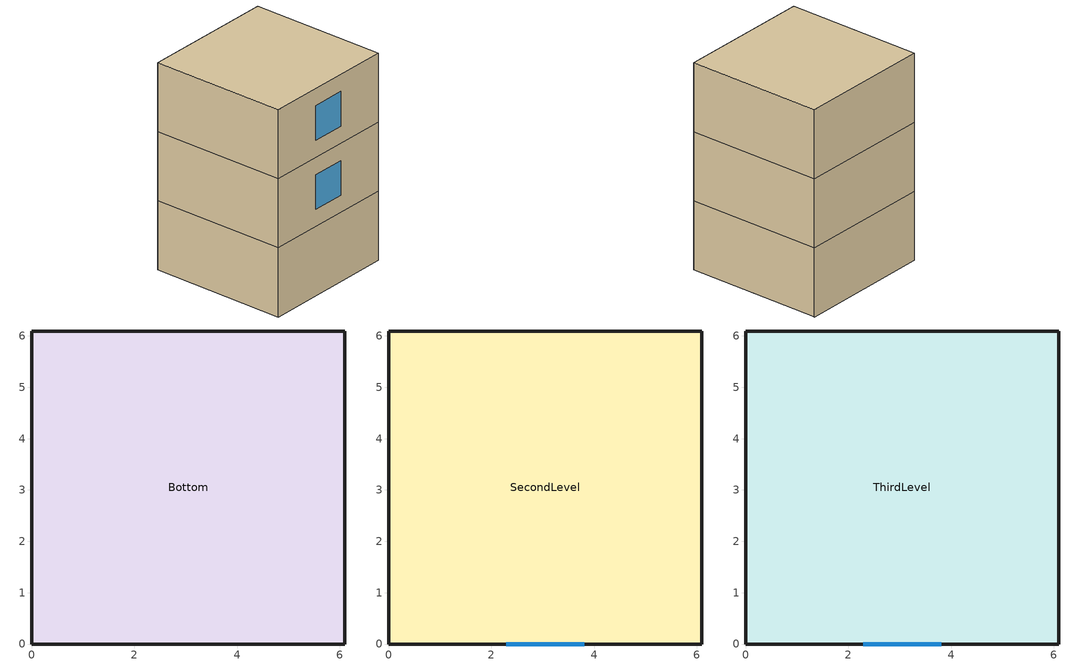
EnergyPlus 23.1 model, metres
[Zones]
Bottom
 floor adiabatic (Light Floor): 0,0 0,6.1 6.1,6.1 6.1,0 z0
 wall outside (Light Exterior Wall): 0,0 6.1,0 6.1,6.1 0,6.1 0,0 z0:3.05
SecondLevel
 floor to Bottom (IRTSurface): 0,6.1 6.1,6.1 6.1,0 0,0 z3.05
 wall outside (Light Exterior Wall): 0,0 6.1,0 6.1,6.1 0,6.1 0,0 z3.05:6.1
 window (SinglePaneWindow): 2.29,0 3.81,0 z3.81:5.33
ThirdLevel
 floor to SecondLevel (IRTSurface): 0,0 0,6.1 6.1,6.1 6.1,0 z6.1
 wall outside (Light Exterior Wall): 0,0 6.1,0 6.1,6.1 0,6.1 0,0 z6.1:9.14
 wall outside (Light Roof/Ceiling): 0,0 6.1,0 6.1,6.1 0,6.1 z9.14
 window (SinglePaneWindow): 2.29,0 3.81,0 z6.86:8.38
[Building]
Urbana             Load Calc: North Axis {deg}=0; Terrain=Suburbs; Loads Convergence Tolerance Value {W}=0.03; Temperature Convergence Tolerance Value {deltaC}=0.3; Solar Distribution=FullExterior; Maximum Number of Warmup Days=25; Minimum Number of Warmup Days=6
[Site:Location]
Urbana: Latitude {deg}=40; Longitude {deg}=-88; Time Zone {hr}=-6; Elevation {m}=0.3048
[SizingPeriod:DesignDay] Day of Month=21; Humidity Condition Type=Wetbulb; Barometric Pressure {Pa}=98592; Rain Indicator=No; Snow Indicator=No; Daylight Saving Time Indicator=No; Solar Model Indicator=ASHRAEClearSky
Name | Month | Day Type | Maximum Dry-Bulb Temperature {C} | Daily Dry-Bulb Temperature Range {deltaC} | Wetbulb or DewPoint at Maximum Dry-Bulb {C} | Wind Speed {m/s} | Wind Direction {deg} | Sky Clearness
CHAMPAIGN_URBANA Ann Htg Wind 99% Condns WS=>MCDB | 1 | WinterDesignDay | -0.4 | 0 | -0.4 | 12.8 | 280 | 0
CHAMPAIGN_URBANA Ann Clg .4% Condns DB=>MWB | 7 | SummerDesignDay | 33.9 | 10.8 | 25 | 5.2 | 240 | 1
[Site:GroundTemperature:BuildingSurface]
20, 20, 20, 20, 20, 20, 20, 20, 20, 20, 20, 20
[Material:InfraredTransparent]
IRTMaterial1
[WindowMaterial:Glazing]
CLEAR 6MM: Optical Data Type=SpectralAverage; Thickness {m}=0.006; Solar Transmittance at Normal Incidence=0.775; Front Side Solar Reflectance at Normal Incidence=0.071; Back Side Solar Reflectance at Normal Incidence=0.071; Visible Transmittance at Normal Incidence=0.881; Front Side Visible Reflectance at Normal Incidence=0.08; Back Side Visible Reflectance at Normal Incidence=0.08; Infrared Transmittance at Normal Incidence=0; Front Side Infrared Hemispherical Emissivity=0.84; Back Side Infrared Hemispherical Emissivity=0.84; Conductivity {W/m-K}=0.9
[Material]
Name | Roughness | Thickness {m} | Conductivity {W/m-K} | Density {kg/m3} | Specific Heat {J/kg-K}
F08 Metal surface | Smooth | 0.0008 | 45.28 | 7824 | 500
I02 50mm insulation board | MediumRough | 0.0508 | 0.03 | 43 | 1210
G01a 19mm gypsum board | MediumSmooth | 0.019 | 0.16 | 800 | 1090
M11 100mm lightweight concrete | MediumRough | 0.1016 | 0.53 | 1280 | 840
F16 Acoustic tile | MediumSmooth | 0.0191 | 0.06 | 368 | 590
[Material:AirGap]
Name | Thermal Resistance {m2-K/W}
F04 Wall air space resistance | 0.15
F05 Ceiling air space resistance | 0.18
[Construction]
IRTSurface: IRTMaterial1
SinglePaneWindow: CLEAR 6MM
Light Exterior Wall: F08 Metal surface, I02 50mm insulation board, F04 Wall air space resistance, G01a 19mm gypsum board
Light Roof/Ceiling: M11 100mm lightweight concrete, F05 Ceiling air space resistance, F16 Acoustic tile
Light Partitions: G01a 19mm gypsum board, F04 Wall air space resistance, G01a 19mm gypsum board
Light Floor: F16 Acoustic tile, F05 Ceiling air space resistance, M11 100mm lightweight concrete
[Zone] Type=1; Multiplier=1; Ceiling Height {m}=3.048; Volume {m3}=0
Bottom; SecondLevel; ThirdLevel
[InternalMass] Construction=Light Partitions; Surface Area {m2}=4.645
Name | Zone or ZoneList
Bottom:PartitionIntMass1; Bottom:PartitionIntMass2 | Bottom
SecondLevel:IntMass1; SecondLevel:IntMass2 | SecondLevel
ThirdLevel:IntMass1; ThirdLevel:IntMass2 | ThirdLevel
[Zone equipment]
Bottom: Bottom-Air
SecondLevel: SecondLevel-Air
ThirdLevel: ThirdLevel-Air
[ZoneHVAC:IdealLoadsAirSystem] Maximum Heating Supply Air Temperature {C}=35; Minimum Cooling Supply Air Temperature {C}=12.77778; Maximum Heating Supply Air Humidity Ratio {kgWater/kgDryAir}=0.00826364; Minimum Cooling Supply Air Humidity Ratio {kgWater/kgDryAir}=0.00826364; Heating Limit=NoLimit; Maximum Heating Air Flow Rate {m3/s}=0; Cooling Limit=NoLimit; Maximum Cooling Air Flow Rate {m3/s}=0; Dehumidification Control Type=ConstantSupplyHumidityRatio; Humidification Control Type=ConstantSupplyHumidityRatio
Bottom-Air; SecondLevel-Air; ThirdLevel-Air
[ZoneControl:Thermostat]
Name | Zone or ZoneList | Control Type Schedule | Control 1 | Control 2
Bottom-Thermostat | Bottom | Bottom-Control Sched | Bottom-Heating Setpoint with SB | Bottom-Cooling Setpoint with SB
SecondLevel-Thermostat | SecondLevel | SecondLevel-Control Sched | SecondLevel-Cooling Setpoint with SB | SecondLevel-Heating Setpoint with SB
ThirdLevel-Thermostat | ThirdLevel | ThirdLevel-Control Sched | ThirdLevel-Cooling Setpoint with SB | ThirdLevel-Heating Setpoint with SB
[ThermostatSetpoint:SingleHeating]
Name | Setpoint Temperature Schedule
Bottom-Heating Setpoint with SB; SecondLevel-Heating Setpoint with SB | Bottom-HeatingSetpoints
ThirdLevel-Heating Setpoint with SB | ThirdLevel-HeatingSetpoints
[ThermostatSetpoint:SingleCooling]
Name | Setpoint Temperature Schedule
Bottom-Cooling Setpoint with SB; SecondLevel-Cooling Setpoint with SB | Bottom-CoolingSetpoints
ThirdLevel-Cooling Setpoint with SB | ThirdLevel-CoolingSetpoints
[Schedule:Compact]
Bottom-Control Sched; SecondLevel-Control Sched; ThirdLevel-Control Sched: Through: 3/31, For: AllDays, Until: 24:00, 1, Through:10/30, For: Alldays, Until: 24:00, 2, Through:12/31, For:Alldays, Until:24:00, 1
Bottom-HeatingSetpoints; ThirdLevel-HeatingSetpoints: Through: 12/31, For: AllDays, Until: 24:00, 22
Bottom-CoolingSetpoints; ThirdLevel-CoolingSetpoints: Through: 12/31, For: AllDays, Until: 24:00, 24
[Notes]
StackedZonesWithInterzoneIRTLayers.idf
Basic File Description: File contains three stacked zones with infrared transparent (IRT)
dividers between them.
Purpose: Show how IRT surfaces can be used.
Location:                CHAMPAIGN_URBANA_IL_USA
Design Days:             CHAMPAIGN_URBANA_IL_USA Annual Heating Wind 99% Design Conditions WS=>MCDB, WS=12.8m/s
CHAMPAIGN_URBANA_IL_USA Annual Cooling (DB=>MWB) .4%, MaxDB=33.9°C MWB=25°C
Run Period (Weather File): 6/1 - 6/2, USA_IL_University.of.Illinois-Willard.AP_TMY3
Gains from walls and south windows in upper two zones.
Three story building, 37 m2.
Results show surface temperatures and heating/cooling loads.
Building North Axis,{Deg}
Loads Convergence Tolerance {W}
Temperature Convergence Tolerance {C}
Maximum Number of Warmup days
Latitude {deg}
Longitude {deg}
TimeZone {hour, decimal}
Max DB Temp {C}
DB Temp Range {C}
Wet Bulb at Max Temp {C}
Barometric pressure {Pa}
Wind Speed {m/s}
Wind direction {deg}
Sky Clearness
Rain indicator
Snow Indicator
Day of Month
Day Type
Daylight Saving Time indicator
Humidity indicating temperature type
CHAMPAIGN_URBANA_IL_USA Annual Heating Wind 99% Design Conditions WS=>MCDB, WS=12.8m/s
